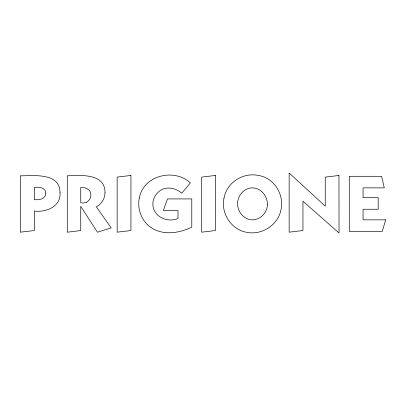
<?xml version="1.0" encoding="UTF-8"?>
<svg xmlns="http://www.w3.org/2000/svg" width="406" height="406" viewBox="0 0 406 406"><rect width="100%" height="100%" fill="white"/><g stroke="black" fill="none" stroke-linecap="round" stroke-linejoin="round"><path stroke-width="0.61" d="M60.017 192.896C61.062 206.674 45.858 212.577 34.332 211.054L34.332 230.532L20.3 232.181L20.3 175.813C33.49 175.823 60.347 172.332 60.017 192.896M223.995 198.169C220.702 213.251 231.126 229.527 246.422 232.268C261.662 235.566 278.085 225.112 281.013 209.704C284.301 194.581 274.212 177.808 258.51 175.493C243.199 172.048 226.624 182.548 223.995 198.169M139.309 198.021C136.995 209.526 141.892 222.001 152.011 228.187C164.136 235.622 179.589 233.029 191.784 227.172L191.784 198.92L167.49 198.92L163.359 210.491L177.995 210.491L177.995 218.484C167.379 223.163 152.768 216.489 152.874 204.04C152.818 198.671 155.757 193.647 160.116 190.617C166.846 185.933 175.889 188.145 181.792 193.149L190.384 182.908C174.281 167.825 143.384 175.341 139.309 198.021M267.427 204.289C267.503 211.369 262.174 218.047 255.247 219.514C246.006 221.696 237.698 213.033 237.591 204.127C237.246 194.789 245.848 185.877 255.399 188.267C262.631 189.886 267.402 197.077 267.427 204.289M105.012 192.906C104.849 198.696 101.48 204.172 96.339 206.862L111.203 227.918L97.42 232.212L80.743 206.273L80.743 230.562L67.274 232.212L67.274 175.813C80.307 175.285 105.474 173.032 105.012 192.906M45.822 193.215L45.162 196.078C42.879 199.777 38.205 199.869 34.332 199.722L34.332 187.445C38.179 186.943 43.051 186.993 45.284 190.759L45.822 193.215M385.7 219.844L382.229 231.415L349.277 231.415L349.277 176.295L381.569 176.295L384.294 187.871L363.071 187.871L363.071 197.666L378.184 197.666L378.184 209.237L363.071 209.237L363.071 219.844L385.7 219.844M86.194 202.452L83.22 203.071L80.743 202.736L80.743 187.547C84.407 187.262 88.462 188.364 90.305 191.82L90.903 194.733A8.46 8.46 0 0 1 86.194 202.452M338.954 175.473L325.247 177.123L325.247 206.192L289.158 172.981L289.158 232.181L302.952 230.532L302.952 201.234L339.035 233.019L338.954 175.473M130.94 175.453L117.151 177.102L117.151 232.181L130.94 230.532L130.94 175.453M215.495 175.453L201.706 177.102L201.706 232.181L215.495 230.532L215.495 175.453"/></g></svg>
